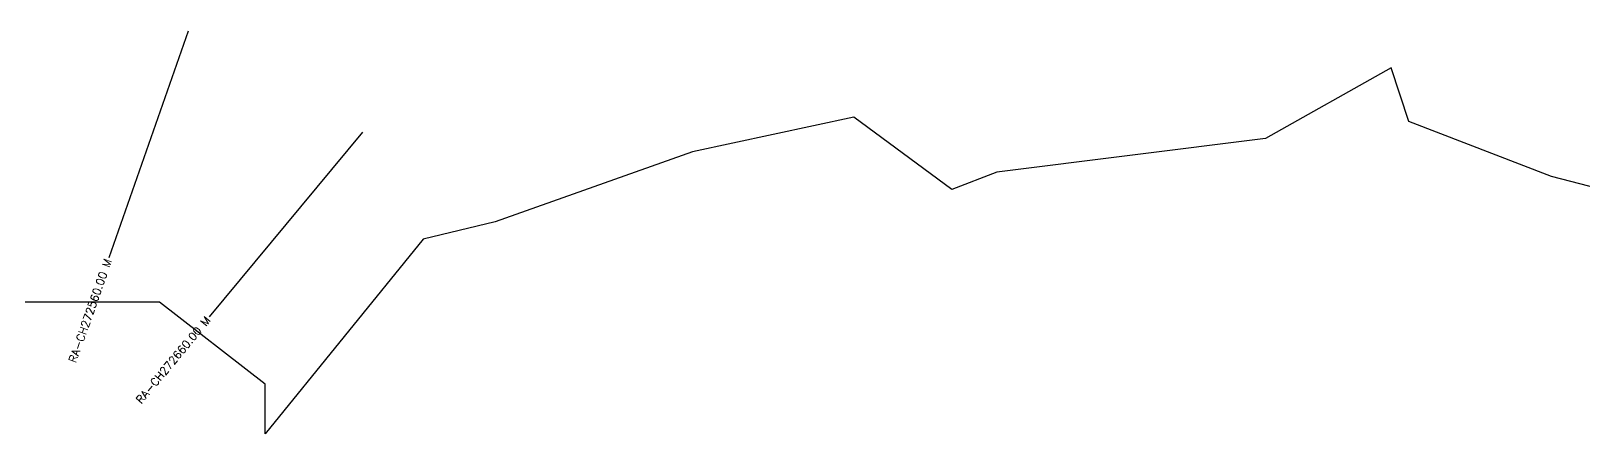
# Model space of a CAD drawing. Header units: metres. Extents: x 281101 to 285503, y 2029220 to 2031723.
# Drawn here: x 282331 to 283302, y 2029358 to 2029610 of the extents above; entities that cross this region are included whole.
import ezdxf
from ezdxf.enums import TextEntityAlignment as Align

# ---------------------------------------------------------------- set-up
doc = ezdxf.new("R2010")
doc.units = ezdxf.units.M
doc.layers.add('CS', color=134, linetype='Continuous')
doc.layers.add('CSMark', color=6, linetype='Continuous')
doc.styles.get("Standard").update_dxf_attribs({"font": 'simplex.shx'})

msp = doc.modelspace()

# ---------------------------------------------------------------- linework, layer by layer
at = {"color": 6, "flags": 128}
msp.add_lwpolyline([(283370.65, 2029495.77), (283281.33, 2029518.86), (283192.12, 2029553.13), (283181.21, 2029586.77), (283102.58, 2029542.67), (282934.61, 2029521.62), (282906.56, 2029510.67), (282845.39, 2029555.89), (282744.56, 2029534.31), (282621.17, 2029490.56), (282576.32, 2029479.74), (282477.41, 2029358.05), (282477.4, 2029389.17), (282411.52, 2029440.26), (282275.79, 2029440.32)], dxfattribs=at)
at = {"layer": 'CS'}
for p, q in [((282429.42, 2029609.69), (282379.76, 2029468.15)), ((282538.34, 2029546.59), (282442.43, 2029431.26))]:
    msp.add_line(p, q, dxfattribs=at)

# ---------------------------------------------------------------- texts
at = {"layer": 'CSMark'}
for s, rotation, p in [('RA-CH272560.00 M', 70.66443, (282379.42, 2029467.21)), ('RA-CH272660.00 M', 50.25695, (282441.79, 2029430.49))]:
    msp.add_text(s, height=5, rotation=rotation, dxfattribs=at).set_placement(p, align=Align.MIDDLE_RIGHT)

doc.saveas('drawing.dxf')
